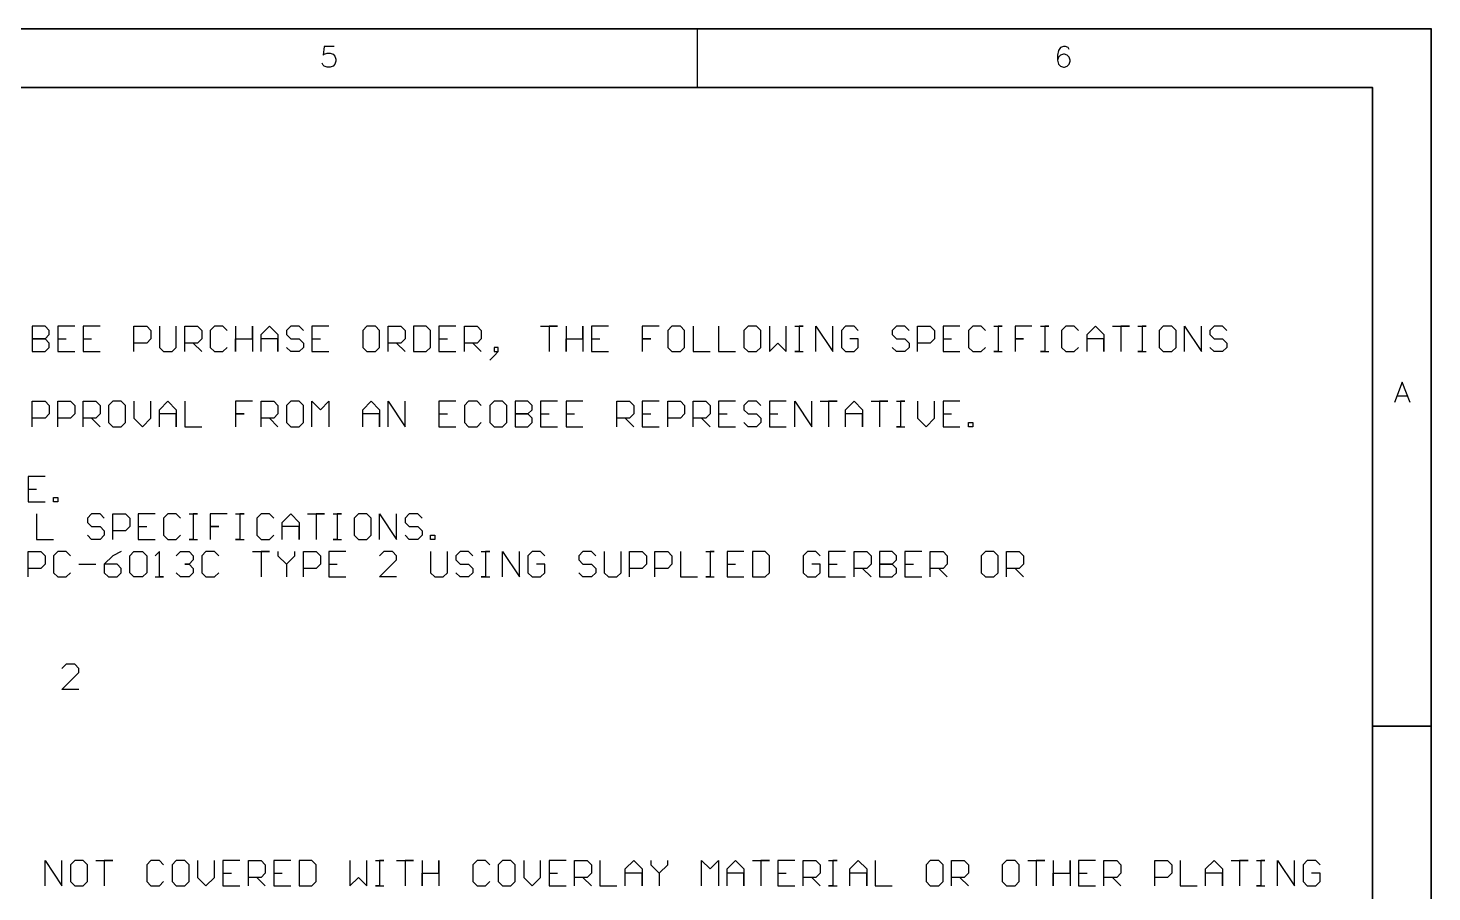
# Model space of a CAD drawing. Header units: millimetres. Extents: x 1.5 to 19.4, y 0 to 11.5.
# Drawn here: x 13.309 to 18.092, y 8.564 to 11.506 of the extents above; entities that cross this region are included whole.
import ezdxf

# ---------------------------------------------------------------- set-up
doc = ezdxf.new("R2010")
doc.units = ezdxf.units.MM
doc.header["$MEASUREMENT"] = 0
doc.layers.add('Mechanical17', color=56, linetype='Continuous')
doc.layers.add('Mechanical18', color=56, linetype='Continuous')

msp = doc.modelspace()

# ---------------------------------------------------------------- linework, layer by layer
at = {"layer": 'Mechanical17'}
for p, q in [((13.3234, 10.4906), (13.3234, 10.404)), ((13.3667, 10.4906), (13.3234, 10.4906)), ((13.3811, 10.4761), (13.3667, 10.4906)), ((13.3811, 10.4617), (13.3811, 10.4761)), ((13.4677, 10.4906), (13.41, 10.4906)), ((13.41, 10.4906), (13.41, 10.404)), ((13.5543, 10.4906), (13.4966, 10.4906)), ((13.4966, 10.4906), (13.4966, 10.404)), ((13.6697, 10.404), (13.6697, 10.4906)), ((13.6697, 10.4906), (13.713, 10.4906)), ((13.713, 10.4906), (13.7275, 10.4761)), ((13.7275, 10.4761), (13.7275, 10.4473)), ((13.7563, 10.4906), (13.7563, 10.4184)), ((13.814, 10.4184), (13.814, 10.4906)), ((13.8429, 10.404), (13.8429, 10.4906)), ((13.8429, 10.4906), (13.8862, 10.4906)), ((13.8862, 10.4906), (13.9006, 10.4761)), ((13.9006, 10.4761), (13.9006, 10.4473)), ((13.9439, 10.4906), (13.9295, 10.4761)), ((13.9295, 10.4761), (13.9295, 10.4184)), ((13.9728, 10.4906), (13.9439, 10.4906)), ((13.9872, 10.4761), (13.9728, 10.4906)), ((14.0161, 10.4906), (14.0161, 10.404)), ((14.0738, 10.4473), (14.0738, 10.4906)), ((14.0738, 10.4906), (14.0738, 10.404)), ((14.1027, 10.4617), (14.1315, 10.4906)), ((14.1315, 10.4906), (14.1604, 10.4617)), ((14.2037, 10.4906), (14.1892, 10.4761)), ((14.1892, 10.4761), (14.1892, 10.4617)), ((14.2325, 10.4906), (14.2037, 10.4906)), ((14.247, 10.4761), (14.2325, 10.4906)), ((14.3336, 10.4906), (14.2758, 10.4906)), ((14.2758, 10.4906), (14.2758, 10.404)), ((14.4634, 10.4906), (14.449, 10.4761)), ((14.449, 10.4761), (14.449, 10.4184)), ((14.4923, 10.4906), (14.4634, 10.4906)), ((14.5067, 10.4761), (14.4923, 10.4906)), ((14.5067, 10.4184), (14.5067, 10.4761)), ((14.5356, 10.404), (14.5356, 10.4906)), ((14.5356, 10.4906), (14.5789, 10.4906)), ((14.5789, 10.4906), (14.5933, 10.4761)), ((14.5933, 10.4761), (14.5933, 10.4473)), ((14.6222, 10.4906), (14.6222, 10.404)), ((14.6655, 10.4906), (14.6222, 10.4906)), ((14.6799, 10.4761), (14.6655, 10.4906)), ((14.6799, 10.4184), (14.6799, 10.4761)), ((14.7665, 10.4906), (14.7088, 10.4906)), ((14.7088, 10.4906), (14.7088, 10.404)), ((14.7953, 10.404), (14.7953, 10.4906)), ((14.7953, 10.4906), (14.8386, 10.4906)), ((14.8386, 10.4906), (14.8531, 10.4761)), ((14.8531, 10.4761), (14.8531, 10.4473)), ((15.0551, 10.4906), (15.1128, 10.4906)), ((15.1128, 10.4906), (15.084, 10.4906)), ((15.084, 10.4906), (15.084, 10.404)), ((15.1417, 10.4906), (15.1417, 10.404)), ((15.1994, 10.4473), (15.1994, 10.4906)), ((15.1994, 10.4906), (15.1994, 10.404)), ((15.286, 10.4906), (15.2283, 10.4906)), ((15.2283, 10.4906), (15.2283, 10.404)), ((15.4592, 10.4906), (15.4015, 10.4906)), ((15.4015, 10.4906), (15.4015, 10.4473)), ((15.5025, 10.4906), (15.488, 10.4761)), ((15.488, 10.4761), (15.488, 10.4184)), ((15.5313, 10.4906), (15.5025, 10.4906)), ((15.5458, 10.4761), (15.5313, 10.4906)), ((15.5458, 10.4184), (15.5458, 10.4761)), ((15.5746, 10.4906), (15.5746, 10.404)), ((15.6612, 10.4906), (15.6612, 10.404)), ((15.7622, 10.4906), (15.7478, 10.4761)), ((15.7478, 10.4761), (15.7478, 10.4184)), ((15.7911, 10.4906), (15.7622, 10.4906)), ((15.8055, 10.4761), (15.7911, 10.4906)), ((15.8055, 10.4184), (15.8055, 10.4761)), ((15.8344, 10.4906), (15.8344, 10.404)), ((15.8921, 10.404), (15.8921, 10.4906)), ((15.921, 10.4906), (15.9498, 10.4906)), ((15.9498, 10.4906), (15.9354, 10.4906)), ((15.9354, 10.4906), (15.9354, 10.404)), ((15.9931, 10.404), (15.9931, 10.4906)), ((15.9931, 10.4906), (16.0508, 10.404)), ((16.0508, 10.404), (16.0508, 10.4906)), ((16.0941, 10.4906), (16.0797, 10.4761)), ((16.0797, 10.4761), (16.0797, 10.4184)), ((16.123, 10.4906), (16.0941, 10.4906)), ((16.1374, 10.4761), (16.123, 10.4906)), ((16.2673, 10.4906), (16.2529, 10.4761)), ((16.2529, 10.4761), (16.2529, 10.4617)), ((16.2962, 10.4906), (16.2673, 10.4906)), ((16.3106, 10.4761), (16.2962, 10.4906)), ((16.3395, 10.404), (16.3395, 10.4906)), ((16.3395, 10.4906), (16.3828, 10.4906)), ((16.3828, 10.4906), (16.3972, 10.4761)), ((16.3972, 10.4761), (16.3972, 10.4473)), ((16.4838, 10.4906), (16.4261, 10.4906)), ((16.4261, 10.4906), (16.4261, 10.404)), ((16.5271, 10.4906), (16.5126, 10.4761)), ((16.5126, 10.4761), (16.5126, 10.4184)), ((16.5559, 10.4906), (16.5271, 10.4906)), ((16.5704, 10.4761), (16.5559, 10.4906)), ((16.5992, 10.4906), (16.6281, 10.4906)), ((16.6281, 10.4906), (16.6137, 10.4906)), ((16.6137, 10.4906), (16.6137, 10.404)), ((16.7291, 10.4906), (16.6714, 10.4906)), ((16.6714, 10.4906), (16.6714, 10.4473)), ((16.758, 10.4906), (16.7868, 10.4906)), ((16.7868, 10.4906), (16.7724, 10.4906)), ((16.7724, 10.4906), (16.7724, 10.404)), ((16.8446, 10.4906), (16.8301, 10.4761)), ((16.8301, 10.4761), (16.8301, 10.4184)), ((16.8734, 10.4906), (16.8446, 10.4906)), ((16.8878, 10.4761), (16.8734, 10.4906)), ((16.9167, 10.4617), (16.9456, 10.4906)), ((16.9456, 10.4906), (16.9744, 10.4617)), ((17.0033, 10.4906), (17.061, 10.4906)), ((17.061, 10.4906), (17.0322, 10.4906)), ((17.0322, 10.4906), (17.0322, 10.404)), ((17.0899, 10.4906), (17.1187, 10.4906)), ((17.1187, 10.4906), (17.1043, 10.4906)), ((17.1043, 10.4906), (17.1043, 10.404)), ((17.1765, 10.4906), (17.162, 10.4761)), ((17.162, 10.4761), (17.162, 10.4184)), ((17.2053, 10.4906), (17.1765, 10.4906)), ((17.2198, 10.4761), (17.2053, 10.4906)), ((17.2198, 10.4184), (17.2198, 10.4761)), ((17.2486, 10.404), (17.2486, 10.4906)), ((17.2486, 10.4906), (17.3063, 10.404)), ((17.3063, 10.404), (17.3063, 10.4906)), ((17.3496, 10.4906), (17.3352, 10.4761)), ((17.3352, 10.4761), (17.3352, 10.4617)), ((17.3785, 10.4906), (17.3496, 10.4906)), ((17.3929, 10.4761), (17.3785, 10.4906)), ((13.3667, 10.4473), (13.3234, 10.4473)), ((13.3234, 10.4473), (13.3667, 10.4473)), ((13.3667, 10.4473), (13.3811, 10.4617)), ((13.3811, 10.4328), (13.3667, 10.4473)), ((13.3811, 10.4184), (13.3811, 10.4328)), ((13.41, 10.4473), (13.4388, 10.4473)), ((13.4966, 10.4473), (13.5254, 10.4473)), ((13.713, 10.4328), (13.6697, 10.4328)), ((13.7275, 10.4473), (13.713, 10.4328)), ((13.8862, 10.4328), (13.8429, 10.4328)), ((13.8718, 10.4328), (13.9006, 10.404)), ((13.9006, 10.4473), (13.8862, 10.4328)), ((14.0161, 10.404), (14.0161, 10.4473)), ((14.0161, 10.4473), (14.0738, 10.4473)), ((14.1027, 10.404), (14.1027, 10.4617)), ((14.1604, 10.4473), (14.1027, 10.4473)), ((14.1604, 10.4617), (14.1604, 10.404)), ((14.1604, 10.404), (14.1604, 10.4473)), ((14.1892, 10.4617), (14.2037, 10.4473)), ((14.2037, 10.4473), (14.2325, 10.4473)), ((14.2325, 10.4473), (14.247, 10.4328)), ((14.247, 10.4328), (14.247, 10.4184)), ((14.2758, 10.4473), (14.3047, 10.4473)), ((14.5789, 10.4328), (14.5356, 10.4328)), ((14.5645, 10.4328), (14.5933, 10.404)), ((14.5933, 10.4473), (14.5789, 10.4328)), ((14.7088, 10.4473), (14.7376, 10.4473)), ((14.8386, 10.4328), (14.7953, 10.4328)), ((14.8242, 10.4328), (14.8531, 10.404)), ((14.8531, 10.4473), (14.8386, 10.4328)), ((15.1417, 10.404), (15.1417, 10.4473)), ((15.1417, 10.4473), (15.1994, 10.4473)), ((15.2283, 10.4473), (15.2571, 10.4473)), ((15.4015, 10.4473), (15.4303, 10.4473)), ((15.4303, 10.4473), (15.4015, 10.4473)), ((15.4015, 10.4473), (15.4015, 10.404)), ((15.8344, 10.404), (15.8632, 10.4328)), ((15.8632, 10.4328), (15.8921, 10.404)), ((16.1374, 10.4473), (16.1086, 10.4473)), ((16.1374, 10.4184), (16.1374, 10.4473)), ((16.2529, 10.4617), (16.2673, 10.4473)), ((16.2673, 10.4473), (16.2962, 10.4473)), ((16.2962, 10.4473), (16.3106, 10.4328)), ((16.3106, 10.4328), (16.3106, 10.4184)), ((16.3828, 10.4328), (16.3395, 10.4328)), ((16.3972, 10.4473), (16.3828, 10.4328)), ((16.4261, 10.4473), (16.4549, 10.4473)), ((16.6714, 10.4473), (16.7002, 10.4473)), ((16.7002, 10.4473), (16.6714, 10.4473)), ((16.6714, 10.4473), (16.6714, 10.404)), ((16.9167, 10.404), (16.9167, 10.4617)), ((16.9744, 10.4473), (16.9167, 10.4473)), ((16.9744, 10.4617), (16.9744, 10.404)), ((16.9744, 10.404), (16.9744, 10.4473)), ((17.3352, 10.4617), (17.3496, 10.4473)), ((17.3496, 10.4473), (17.3785, 10.4473)), ((17.3785, 10.4473), (17.3929, 10.4328)), ((17.3929, 10.4328), (17.3929, 10.4184)), ((13.3234, 10.404), (13.3667, 10.404)), ((13.3667, 10.404), (13.3811, 10.4184)), ((13.41, 10.404), (13.4677, 10.404)), ((13.4966, 10.404), (13.5543, 10.404)), ((13.7563, 10.4184), (13.7707, 10.404)), ((13.7707, 10.404), (13.7996, 10.404)), ((13.7996, 10.404), (13.814, 10.4184)), ((13.9295, 10.4184), (13.9439, 10.404)), ((13.9439, 10.404), (13.9728, 10.404)), ((13.9728, 10.404), (13.9872, 10.4184)), ((14.2037, 10.404), (14.1892, 10.4184)), ((14.2325, 10.404), (14.2037, 10.404)), ((14.247, 10.4184), (14.2325, 10.404)), ((14.2758, 10.404), (14.3336, 10.404)), ((14.449, 10.4184), (14.4634, 10.404)), ((14.4634, 10.404), (14.4923, 10.404)), ((14.4923, 10.404), (14.5067, 10.4184)), ((14.6222, 10.404), (14.6655, 10.404)), ((14.6655, 10.404), (14.6799, 10.4184)), ((14.7088, 10.404), (14.7665, 10.404)), ((14.8964, 10.3896), (14.8819, 10.3751)), ((14.9108, 10.4184), (14.8964, 10.4184)), ((14.8964, 10.4184), (14.8964, 10.404)), ((14.8964, 10.3896), (14.9108, 10.404)), ((14.8964, 10.404), (14.9108, 10.404)), ((14.9108, 10.404), (14.8964, 10.3896)), ((14.9108, 10.404), (14.9108, 10.4184)), ((15.2283, 10.404), (15.286, 10.404)), ((15.488, 10.4184), (15.5025, 10.404)), ((15.5025, 10.404), (15.5313, 10.404)), ((15.5313, 10.404), (15.5458, 10.4184)), ((15.5746, 10.404), (15.6323, 10.404)), ((15.6612, 10.404), (15.7189, 10.404)), ((15.7478, 10.4184), (15.7622, 10.404)), ((15.7622, 10.404), (15.7911, 10.404)), ((15.7911, 10.404), (15.8055, 10.4184)), ((15.9354, 10.404), (15.921, 10.404)), ((15.921, 10.404), (15.9498, 10.404)), ((16.0797, 10.4184), (16.0941, 10.404)), ((16.0941, 10.404), (16.123, 10.404)), ((16.123, 10.404), (16.1374, 10.4184)), ((16.2673, 10.404), (16.2529, 10.4184)), ((16.2962, 10.404), (16.2673, 10.404)), ((16.3106, 10.4184), (16.2962, 10.404)), ((16.4261, 10.404), (16.4838, 10.404)), ((16.5126, 10.4184), (16.5271, 10.404)), ((16.5271, 10.404), (16.5559, 10.404)), ((16.5559, 10.404), (16.5704, 10.4184)), ((16.6137, 10.404), (16.5992, 10.404)), ((16.5992, 10.404), (16.6281, 10.404)), ((16.7724, 10.404), (16.758, 10.404)), ((16.758, 10.404), (16.7868, 10.404)), ((16.8301, 10.4184), (16.8446, 10.404)), ((16.8446, 10.404), (16.8734, 10.404)), ((16.8734, 10.404), (16.8878, 10.4184)), ((17.1043, 10.404), (17.0899, 10.404)), ((17.0899, 10.404), (17.1187, 10.404)), ((17.162, 10.4184), (17.1765, 10.404)), ((17.1765, 10.404), (17.2053, 10.404)), ((17.2053, 10.404), (17.2198, 10.4184)), ((17.3496, 10.404), (17.3352, 10.4184)), ((17.3785, 10.404), (17.3496, 10.404)), ((17.3929, 10.4184), (17.3785, 10.404)), ((13.3234, 10.1482), (13.3234, 10.2348)), ((13.3234, 10.2348), (13.3667, 10.2348)), ((13.3667, 10.2348), (13.3811, 10.2203)), ((13.3811, 10.1915), (13.3667, 10.177)), ((13.3811, 10.2203), (13.3811, 10.1915)), ((13.41, 10.1482), (13.41, 10.2348)), ((13.41, 10.2348), (13.4533, 10.2348)), ((13.4533, 10.2348), (13.4677, 10.2203)), ((13.4677, 10.1915), (13.4533, 10.177)), ((13.4677, 10.2203), (13.4677, 10.1915)), ((13.4966, 10.1482), (13.4966, 10.2348)), ((13.4966, 10.2348), (13.5398, 10.2348)), ((13.5398, 10.2348), (13.5543, 10.2203)), ((13.5543, 10.1915), (13.5398, 10.177)), ((13.5543, 10.2203), (13.5543, 10.1915)), ((13.5976, 10.2348), (13.5831, 10.2203)), ((13.5831, 10.2203), (13.5831, 10.1626)), ((13.6264, 10.2348), (13.5976, 10.2348)), ((13.6409, 10.2203), (13.6264, 10.2348)), ((13.6409, 10.1626), (13.6409, 10.2203)), ((13.6697, 10.2348), (13.6697, 10.177)), ((13.7275, 10.177), (13.7275, 10.2348)), ((13.7563, 10.2059), (13.7852, 10.2348)), ((13.7563, 10.1482), (13.7563, 10.2059)), ((13.814, 10.1915), (13.7563, 10.1915)), ((13.7852, 10.2348), (13.814, 10.2059)), ((13.814, 10.2059), (13.814, 10.1482)), ((13.814, 10.1482), (13.814, 10.1915)), ((13.8429, 10.2348), (13.8429, 10.1482)), ((14.0738, 10.2348), (14.0161, 10.2348)), ((14.0161, 10.2348), (14.0161, 10.1915)), ((14.0161, 10.1915), (14.0449, 10.1915)), ((14.0449, 10.1915), (14.0161, 10.1915)), ((14.0161, 10.1915), (14.0161, 10.1482)), ((14.1027, 10.1482), (14.1027, 10.2348)), ((14.1027, 10.2348), (14.146, 10.2348)), ((14.146, 10.2348), (14.1604, 10.2203)), ((14.1604, 10.1915), (14.146, 10.177)), ((14.1604, 10.2203), (14.1604, 10.1915)), ((14.2037, 10.2348), (14.1892, 10.2203)), ((14.1892, 10.2203), (14.1892, 10.1626)), ((14.2325, 10.2348), (14.2037, 10.2348)), ((14.247, 10.2203), (14.2325, 10.2348)), ((14.247, 10.1626), (14.247, 10.2203)), ((14.2758, 10.1482), (14.2758, 10.2348)), ((14.2758, 10.2348), (14.3047, 10.2059)), ((14.3047, 10.2059), (14.3336, 10.2348)), ((14.3336, 10.2348), (14.3336, 10.1482)), ((14.449, 10.2059), (14.4779, 10.2348)), ((14.449, 10.1482), (14.449, 10.2059)), ((14.5067, 10.1915), (14.449, 10.1915)), ((14.4779, 10.2348), (14.5067, 10.2059)), ((14.5067, 10.2059), (14.5067, 10.1482)), ((14.5067, 10.1482), (14.5067, 10.1915)), ((14.5356, 10.1482), (14.5356, 10.2348)), ((14.5356, 10.2348), (14.5933, 10.1482)), ((14.5933, 10.1482), (14.5933, 10.2348)), ((14.7665, 10.2348), (14.7088, 10.2348)), ((14.7088, 10.2348), (14.7088, 10.1482)), ((14.7088, 10.1915), (14.7376, 10.1915)), ((14.8098, 10.2348), (14.7953, 10.2203)), ((14.7953, 10.2203), (14.7953, 10.1626)), ((14.8386, 10.2348), (14.8098, 10.2348)), ((14.8531, 10.2203), (14.8386, 10.2348)), ((14.8964, 10.2348), (14.8819, 10.2203)), ((14.8819, 10.2203), (14.8819, 10.1626)), ((14.9252, 10.2348), (14.8964, 10.2348)), ((14.9397, 10.2203), (14.9252, 10.2348)), ((14.9397, 10.1626), (14.9397, 10.2203)), ((14.9685, 10.2348), (14.9685, 10.1482)), ((15.0118, 10.2348), (14.9685, 10.2348)), ((15.0118, 10.1915), (14.9685, 10.1915)), ((14.9685, 10.1915), (15.0118, 10.1915)), ((15.0262, 10.2203), (15.0118, 10.2348)), ((15.0118, 10.1915), (15.0262, 10.2059)), ((15.0262, 10.177), (15.0118, 10.1915)), ((15.0262, 10.2059), (15.0262, 10.2203)), ((15.1128, 10.2348), (15.0551, 10.2348)), ((15.0551, 10.2348), (15.0551, 10.1482)), ((15.0551, 10.1915), (15.084, 10.1915)), ((15.1994, 10.2348), (15.1417, 10.2348)), ((15.1417, 10.2348), (15.1417, 10.1482)), ((15.1417, 10.1915), (15.1706, 10.1915)), ((15.3149, 10.1482), (15.3149, 10.2348)), ((15.3149, 10.2348), (15.3582, 10.2348)), ((15.3582, 10.2348), (15.3726, 10.2203)), ((15.3726, 10.1915), (15.3582, 10.177)), ((15.3726, 10.2203), (15.3726, 10.1915)), ((15.4592, 10.2348), (15.4015, 10.2348)), ((15.4015, 10.2348), (15.4015, 10.1482)), ((15.4015, 10.1915), (15.4303, 10.1915)), ((15.488, 10.1482), (15.488, 10.2348)), ((15.488, 10.2348), (15.5313, 10.2348)), ((15.5313, 10.2348), (15.5458, 10.2203)), ((15.5458, 10.1915), (15.5313, 10.177)), ((15.5458, 10.2203), (15.5458, 10.1915)), ((15.5746, 10.1482), (15.5746, 10.2348)), ((15.5746, 10.2348), (15.6179, 10.2348)), ((15.6179, 10.2348), (15.6323, 10.2203)), ((15.6323, 10.1915), (15.6179, 10.177)), ((15.6323, 10.2203), (15.6323, 10.1915)), ((15.7189, 10.2348), (15.6612, 10.2348)), ((15.6612, 10.2348), (15.6612, 10.1482)), ((15.6612, 10.1915), (15.6901, 10.1915)), ((15.7622, 10.2348), (15.7478, 10.2203)), ((15.7478, 10.2203), (15.7478, 10.2059)), ((15.7478, 10.2059), (15.7622, 10.1915)), ((15.7911, 10.2348), (15.7622, 10.2348)), ((15.7622, 10.1915), (15.7911, 10.1915)), ((15.8055, 10.2203), (15.7911, 10.2348)), ((15.7911, 10.1915), (15.8055, 10.177)), ((15.8921, 10.2348), (15.8344, 10.2348)), ((15.8344, 10.2348), (15.8344, 10.1482)), ((15.8344, 10.1915), (15.8632, 10.1915)), ((15.921, 10.1482), (15.921, 10.2348)), ((15.921, 10.2348), (15.9787, 10.1482)), ((15.9787, 10.1482), (15.9787, 10.2348)), ((16.0076, 10.2348), (16.0653, 10.2348)), ((16.0653, 10.2348), (16.0364, 10.2348)), ((16.0364, 10.2348), (16.0364, 10.1482)), ((16.0941, 10.2059), (16.123, 10.2348)), ((16.0941, 10.1482), (16.0941, 10.2059)), ((16.1519, 10.1915), (16.0941, 10.1915)), ((16.123, 10.2348), (16.1519, 10.2059)), ((16.1519, 10.2059), (16.1519, 10.1482)), ((16.1519, 10.1482), (16.1519, 10.1915)), ((16.1807, 10.2348), (16.2385, 10.2348)), ((16.2385, 10.2348), (16.2096, 10.2348)), ((16.2096, 10.2348), (16.2096, 10.1482)), ((16.2673, 10.2348), (16.2962, 10.2348)), ((16.2962, 10.2348), (16.2817, 10.2348)), ((16.2817, 10.2348), (16.2817, 10.1482)), ((16.3395, 10.2348), (16.3395, 10.177)), ((16.3972, 10.177), (16.3972, 10.2348)), ((16.4838, 10.2348), (16.4261, 10.2348)), ((16.4261, 10.2348), (16.4261, 10.1482)), ((16.4261, 10.1915), (16.4549, 10.1915)), ((13.3667, 10.177), (13.3234, 10.177)), ((13.4533, 10.177), (13.41, 10.177)), ((13.5398, 10.177), (13.4966, 10.177)), ((13.5254, 10.177), (13.5543, 10.1482)), ((13.5831, 10.1626), (13.5976, 10.1482)), ((13.5976, 10.1482), (13.6264, 10.1482)), ((13.6264, 10.1482), (13.6409, 10.1626)), ((13.6697, 10.177), (13.6986, 10.1482)), ((13.6986, 10.1482), (13.7275, 10.177)), ((13.8429, 10.1482), (13.9006, 10.1482)), ((14.146, 10.177), (14.1027, 10.177)), ((14.1315, 10.177), (14.1604, 10.1482)), ((14.1892, 10.1626), (14.2037, 10.1482)), ((14.2037, 10.1482), (14.2325, 10.1482)), ((14.2325, 10.1482), (14.247, 10.1626)), ((14.7088, 10.1482), (14.7665, 10.1482)), ((14.7953, 10.1626), (14.8098, 10.1482)), ((14.8098, 10.1482), (14.8386, 10.1482)), ((14.8386, 10.1482), (14.8531, 10.1626)), ((14.8819, 10.1626), (14.8964, 10.1482)), ((14.8964, 10.1482), (14.9252, 10.1482)), ((14.9252, 10.1482), (14.9397, 10.1626)), ((14.9685, 10.1482), (15.0118, 10.1482)), ((15.0118, 10.1482), (15.0262, 10.1626)), ((15.0262, 10.1626), (15.0262, 10.177)), ((15.0551, 10.1482), (15.1128, 10.1482)), ((15.1417, 10.1482), (15.1994, 10.1482)), ((15.3582, 10.177), (15.3149, 10.177)), ((15.3437, 10.177), (15.3726, 10.1482)), ((15.4015, 10.1482), (15.4592, 10.1482)), ((15.5313, 10.177), (15.488, 10.177)), ((15.6179, 10.177), (15.5746, 10.177)), ((15.6035, 10.177), (15.6323, 10.1482)), ((15.6612, 10.1482), (15.7189, 10.1482)), ((15.7622, 10.1482), (15.7478, 10.1626)), ((15.7911, 10.1482), (15.7622, 10.1482)), ((15.8055, 10.1626), (15.7911, 10.1482)), ((15.8055, 10.177), (15.8055, 10.1626)), ((15.8344, 10.1482), (15.8921, 10.1482)), ((16.2817, 10.1482), (16.2673, 10.1482)), ((16.2673, 10.1482), (16.2962, 10.1482)), ((16.3395, 10.177), (16.3683, 10.1482)), ((16.3683, 10.1482), (16.3972, 10.177)), ((16.4261, 10.1482), (16.4838, 10.1482)), ((16.5126, 10.1482), (16.5126, 10.1626)), ((16.5126, 10.1626), (16.5271, 10.1626)), ((16.5271, 10.1482), (16.5126, 10.1482)), ((16.5271, 10.1626), (16.5271, 10.1482)), ((13.3667, 9.979), (13.309, 9.979)), ((13.309, 9.979), (13.309, 9.8924)), ((13.309, 9.9357), (13.3378, 9.9357)), ((13.3955, 9.8924), (13.3955, 9.9068)), ((13.3955, 9.9068), (13.41, 9.9068)), ((13.41, 9.9068), (13.41, 9.8924)), ((13.309, 9.8924), (13.3667, 9.8924)), ((13.41, 9.8924), (13.3955, 9.8924)), ((13.3378, 9.8511), (13.3378, 9.7645)), ((13.5254, 9.8511), (13.511, 9.8366)), ((13.511, 9.8366), (13.511, 9.8222)), ((13.511, 9.8222), (13.5254, 9.8078)), ((13.5543, 9.8511), (13.5254, 9.8511)), ((13.5254, 9.8078), (13.5543, 9.8078)), ((13.5687, 9.8366), (13.5543, 9.8511)), ((13.5543, 9.8078), (13.5687, 9.7933)), ((13.5976, 9.7645), (13.5976, 9.8511)), ((13.5976, 9.8511), (13.6409, 9.8511)), ((13.6409, 9.8511), (13.6553, 9.8366)), ((13.6553, 9.8078), (13.6409, 9.7933)), ((13.6553, 9.8366), (13.6553, 9.8078)), ((13.7419, 9.8511), (13.6842, 9.8511)), ((13.6842, 9.8511), (13.6842, 9.7645)), ((13.6842, 9.8078), (13.713, 9.8078)), ((13.7852, 9.8511), (13.7707, 9.8366)), ((13.7707, 9.8366), (13.7707, 9.7789)), ((13.814, 9.8511), (13.7852, 9.8511)), ((13.8285, 9.8366), (13.814, 9.8511)), ((13.8573, 9.8511), (13.8862, 9.8511)), ((13.8862, 9.8511), (13.8718, 9.8511)), ((13.8718, 9.8511), (13.8718, 9.7645)), ((13.9872, 9.8511), (13.9295, 9.8511)), ((13.9295, 9.8511), (13.9295, 9.8078)), ((13.9295, 9.8078), (13.9583, 9.8078)), ((13.9583, 9.8078), (13.9295, 9.8078)), ((13.9295, 9.8078), (13.9295, 9.7645)), ((14.0161, 9.8511), (14.0449, 9.8511)), ((14.0449, 9.8511), (14.0305, 9.8511)), ((14.0305, 9.8511), (14.0305, 9.7645)), ((14.1027, 9.8511), (14.0882, 9.8366)), ((14.0882, 9.8366), (14.0882, 9.7789)), ((14.1315, 9.8511), (14.1027, 9.8511)), ((14.146, 9.8366), (14.1315, 9.8511)), ((14.1748, 9.8222), (14.2037, 9.8511)), ((14.1748, 9.7645), (14.1748, 9.8222)), ((14.2325, 9.8078), (14.1748, 9.8078)), ((14.2037, 9.8511), (14.2325, 9.8222)), ((14.2325, 9.8222), (14.2325, 9.7645)), ((14.2325, 9.7645), (14.2325, 9.8078)), ((14.2614, 9.8511), (14.3191, 9.8511)), ((14.3191, 9.8511), (14.2903, 9.8511)), ((14.2903, 9.8511), (14.2903, 9.7645)), ((14.348, 9.8511), (14.3768, 9.8511)), ((14.3768, 9.8511), (14.3624, 9.8511)), ((14.3624, 9.8511), (14.3624, 9.7645)), ((14.4346, 9.8511), (14.4201, 9.8366)), ((14.4201, 9.8366), (14.4201, 9.7789)), ((14.4634, 9.8511), (14.4346, 9.8511)), ((14.4779, 9.8366), (14.4634, 9.8511)), ((14.4779, 9.7789), (14.4779, 9.8366)), ((14.5067, 9.7645), (14.5067, 9.8511)), ((14.5067, 9.8511), (14.5645, 9.7645)), ((14.5645, 9.7645), (14.5645, 9.8511)), ((14.6077, 9.8511), (14.5933, 9.8366)), ((14.5933, 9.8366), (14.5933, 9.8222)), ((14.5933, 9.8222), (14.6077, 9.8078)), ((14.6366, 9.8511), (14.6077, 9.8511)), ((14.6077, 9.8078), (14.6366, 9.8078)), ((14.651, 9.8366), (14.6366, 9.8511)), ((14.6366, 9.8078), (14.651, 9.7933)), ((13.3378, 9.7645), (13.3955, 9.7645)), ((13.5254, 9.7645), (13.511, 9.7789)), ((13.5543, 9.7645), (13.5254, 9.7645)), ((13.5687, 9.7789), (13.5543, 9.7645)), ((13.5687, 9.7933), (13.5687, 9.7789)), ((13.6409, 9.7933), (13.5976, 9.7933)), ((13.6842, 9.7645), (13.7419, 9.7645)), ((13.7707, 9.7789), (13.7852, 9.7645)), ((13.7852, 9.7645), (13.814, 9.7645)), ((13.814, 9.7645), (13.8285, 9.7789)), ((13.8718, 9.7645), (13.8573, 9.7645)), ((13.8573, 9.7645), (13.8862, 9.7645)), ((14.0305, 9.7645), (14.0161, 9.7645)), ((14.0161, 9.7645), (14.0449, 9.7645)), ((14.0882, 9.7789), (14.1027, 9.7645)), ((14.1027, 9.7645), (14.1315, 9.7645)), ((14.1315, 9.7645), (14.146, 9.7789)), ((14.3624, 9.7645), (14.348, 9.7645)), ((14.348, 9.7645), (14.3768, 9.7645)), ((14.4201, 9.7789), (14.4346, 9.7645)), ((14.4346, 9.7645), (14.4634, 9.7645)), ((14.4634, 9.7645), (14.4779, 9.7789)), ((14.6077, 9.7645), (14.5933, 9.7789)), ((14.6366, 9.7645), (14.6077, 9.7645)), ((14.651, 9.7789), (14.6366, 9.7645)), ((14.651, 9.7933), (14.651, 9.7789)), ((14.6799, 9.7645), (14.6799, 9.7789)), ((14.6799, 9.7789), (14.6943, 9.7789)), ((14.6943, 9.7645), (14.6799, 9.7645)), ((14.6943, 9.7789), (14.6943, 9.7645)), ((13.309, 9.6366), (13.309, 9.7232)), ((13.309, 9.7232), (13.3522, 9.7232)), ((13.3522, 9.7232), (13.3667, 9.7087)), ((13.41, 9.7232), (13.3955, 9.7087)), ((13.4388, 9.7232), (13.41, 9.7232)), ((13.4533, 9.7087), (13.4388, 9.7232)), ((13.6264, 9.7232), (13.5976, 9.7087)), ((13.6553, 9.7087), (13.6697, 9.7232)), ((13.6697, 9.7232), (13.6986, 9.7232)), ((13.6986, 9.7232), (13.713, 9.7087)), ((13.7563, 9.7232), (13.7419, 9.7087)), ((13.7563, 9.6366), (13.7563, 9.7232)), ((13.814, 9.7087), (13.8285, 9.7232)), ((13.8285, 9.7232), (13.8573, 9.7232)), ((13.8573, 9.7232), (13.8718, 9.7087)), ((13.9151, 9.7232), (13.9006, 9.7087)), ((13.9439, 9.7232), (13.9151, 9.7232)), ((13.9583, 9.7087), (13.9439, 9.7232)), ((14.0738, 9.7232), (14.1315, 9.7232)), ((14.1315, 9.7232), (14.1027, 9.7232)), ((14.1027, 9.7232), (14.1027, 9.6366)), ((14.1604, 9.7232), (14.1604, 9.7087)), ((14.2181, 9.7087), (14.2181, 9.7232)), ((14.247, 9.6366), (14.247, 9.7232)), ((14.247, 9.7232), (14.2903, 9.7232)), ((14.2903, 9.7232), (14.3047, 9.7087)), ((14.3913, 9.7232), (14.3336, 9.7232)), ((14.3336, 9.7232), (14.3336, 9.6366)), ((14.5212, 9.7232), (14.5067, 9.7087)), ((14.55, 9.7232), (14.5212, 9.7232)), ((14.5645, 9.7087), (14.55, 9.7232)), ((14.6799, 9.7232), (14.6799, 9.651)), ((14.7376, 9.651), (14.7376, 9.7232)), ((14.7809, 9.7232), (14.7665, 9.7087)), ((14.8098, 9.7232), (14.7809, 9.7232)), ((14.8242, 9.7087), (14.8098, 9.7232)), ((14.8531, 9.7232), (14.8819, 9.7232)), ((14.8819, 9.7232), (14.8675, 9.7232)), ((14.8675, 9.7232), (14.8675, 9.6366)), ((14.9252, 9.6366), (14.9252, 9.7232)), ((14.9252, 9.7232), (14.983, 9.6366)), ((14.983, 9.6366), (14.983, 9.7232)), ((15.0262, 9.7232), (15.0118, 9.7087)), ((15.0551, 9.7232), (15.0262, 9.7232)), ((15.0695, 9.7087), (15.0551, 9.7232)), ((15.1994, 9.7232), (15.185, 9.7087)), ((15.2283, 9.7232), (15.1994, 9.7232)), ((15.2427, 9.7087), (15.2283, 9.7232)), ((15.2716, 9.7232), (15.2716, 9.651)), ((15.3293, 9.651), (15.3293, 9.7232)), ((15.3582, 9.6366), (15.3582, 9.7232)), ((15.3582, 9.7232), (15.4015, 9.7232)), ((15.4015, 9.7232), (15.4159, 9.7087)), ((15.4447, 9.6366), (15.4447, 9.7232)), ((15.4447, 9.7232), (15.488, 9.7232)), ((15.488, 9.7232), (15.5025, 9.7087)), ((15.5313, 9.7232), (15.5313, 9.6366)), ((15.6179, 9.7232), (15.6468, 9.7232)), ((15.6468, 9.7232), (15.6323, 9.7232)), ((15.6323, 9.7232), (15.6323, 9.6366)), ((15.7478, 9.7232), (15.6901, 9.7232)), ((15.6901, 9.7232), (15.6901, 9.6366)), ((15.7767, 9.7232), (15.7767, 9.6366)), ((15.82, 9.7232), (15.7767, 9.7232)), ((15.8344, 9.7087), (15.82, 9.7232)), ((15.9643, 9.7232), (15.9498, 9.7087)), ((15.9931, 9.7232), (15.9643, 9.7232)), ((16.0076, 9.7087), (15.9931, 9.7232)), ((16.0941, 9.7232), (16.0364, 9.7232)), ((16.0364, 9.7232), (16.0364, 9.6366)), ((16.123, 9.6366), (16.123, 9.7232)), ((16.123, 9.7232), (16.1663, 9.7232)), ((16.1663, 9.7232), (16.1807, 9.7087)), ((16.2096, 9.7232), (16.2096, 9.6366)), ((16.2529, 9.7232), (16.2096, 9.7232)), ((16.2673, 9.7087), (16.2529, 9.7232)), ((16.3539, 9.7232), (16.2962, 9.7232)), ((16.2962, 9.7232), (16.2962, 9.6366)), ((16.3828, 9.6366), (16.3828, 9.7232)), ((16.3828, 9.7232), (16.4261, 9.7232)), ((16.4261, 9.7232), (16.4405, 9.7087)), ((16.5704, 9.7232), (16.5559, 9.7087)), ((16.5992, 9.7232), (16.5704, 9.7232)), ((16.6137, 9.7087), (16.5992, 9.7232)), ((16.6425, 9.6366), (16.6425, 9.7232)), ((16.6425, 9.7232), (16.6858, 9.7232)), ((16.6858, 9.7232), (16.7002, 9.7087)), ((13.3522, 9.6654), (13.309, 9.6654)), ((13.3667, 9.6799), (13.3522, 9.6654)), ((13.3667, 9.7087), (13.3667, 9.6799)), ((13.3955, 9.7087), (13.3955, 9.651)), ((13.4821, 9.6799), (13.5398, 9.6799)), ((13.5976, 9.7087), (13.5687, 9.6799)), ((13.5687, 9.6799), (13.5687, 9.651)), ((13.612, 9.6799), (13.5687, 9.6799)), ((13.6264, 9.6654), (13.612, 9.6799)), ((13.6264, 9.651), (13.6264, 9.6654)), ((13.6553, 9.651), (13.6553, 9.7087)), ((13.713, 9.7087), (13.713, 9.651)), ((13.8573, 9.6799), (13.8429, 9.6799)), ((13.8429, 9.6799), (13.8573, 9.6799)), ((13.8718, 9.6943), (13.8573, 9.6799)), ((13.8573, 9.6799), (13.8718, 9.6654)), ((13.8718, 9.7087), (13.8718, 9.6943)), ((13.8718, 9.6654), (13.8718, 9.651)), ((13.9006, 9.7087), (13.9006, 9.651)), ((14.1604, 9.7087), (14.1892, 9.6799)), ((14.1892, 9.6799), (14.2181, 9.7087)), ((14.1892, 9.6799), (14.1892, 9.6366)), ((14.2903, 9.6654), (14.247, 9.6654)), ((14.3047, 9.6799), (14.2903, 9.6654)), ((14.3047, 9.7087), (14.3047, 9.6799)), ((14.3336, 9.6799), (14.3624, 9.6799)), ((14.5067, 9.6366), (14.5645, 9.6943)), ((14.5645, 9.6943), (14.5645, 9.7087)), ((14.7665, 9.7087), (14.7665, 9.6943)), ((14.7665, 9.6943), (14.7809, 9.6799)), ((14.7809, 9.6799), (14.8098, 9.6799)), ((14.8098, 9.6799), (14.8242, 9.6654)), ((14.8242, 9.6654), (14.8242, 9.651)), ((15.0118, 9.7087), (15.0118, 9.651)), ((15.0695, 9.6799), (15.0407, 9.6799)), ((15.0695, 9.651), (15.0695, 9.6799)), ((15.185, 9.7087), (15.185, 9.6943)), ((15.185, 9.6943), (15.1994, 9.6799)), ((15.1994, 9.6799), (15.2283, 9.6799)), ((15.2283, 9.6799), (15.2427, 9.6654)), ((15.2427, 9.6654), (15.2427, 9.651)), ((15.4015, 9.6654), (15.3582, 9.6654)), ((15.4159, 9.6799), (15.4015, 9.6654)), ((15.4159, 9.7087), (15.4159, 9.6799)), ((15.488, 9.6654), (15.4447, 9.6654)), ((15.5025, 9.6799), (15.488, 9.6654)), ((15.5025, 9.7087), (15.5025, 9.6799)), ((15.6901, 9.6799), (15.7189, 9.6799)), ((15.8344, 9.651), (15.8344, 9.7087)), ((15.9498, 9.7087), (15.9498, 9.651)), ((16.0076, 9.6799), (15.9787, 9.6799)), ((16.0076, 9.651), (16.0076, 9.6799)), ((16.0364, 9.6799), (16.0653, 9.6799)), ((16.1663, 9.6654), (16.123, 9.6654)), ((16.1519, 9.6654), (16.1807, 9.6366)), ((16.1807, 9.6799), (16.1663, 9.6654)), ((16.1807, 9.7087), (16.1807, 9.6799)), ((16.2529, 9.6799), (16.2096, 9.6799)), ((16.2096, 9.6799), (16.2529, 9.6799)), ((16.2529, 9.6799), (16.2673, 9.6943)), ((16.2673, 9.6654), (16.2529, 9.6799)), ((16.2673, 9.6943), (16.2673, 9.7087)), ((16.2673, 9.651), (16.2673, 9.6654)), ((16.2962, 9.6799), (16.325, 9.6799)), ((16.4261, 9.6654), (16.3828, 9.6654)), ((16.4116, 9.6654), (16.4405, 9.6366)), ((16.4405, 9.6799), (16.4261, 9.6654)), ((16.4405, 9.7087), (16.4405, 9.6799)), ((16.5559, 9.7087), (16.5559, 9.651)), ((16.6137, 9.651), (16.6137, 9.7087)), ((16.6858, 9.6654), (16.6425, 9.6654)), ((16.6714, 9.6654), (16.7002, 9.6366)), ((16.7002, 9.6799), (16.6858, 9.6654)), ((16.7002, 9.7087), (16.7002, 9.6799)), ((13.3955, 9.651), (13.41, 9.6366)), ((13.41, 9.6366), (13.4388, 9.6366)), ((13.4388, 9.6366), (13.4533, 9.651)), ((13.5687, 9.651), (13.5831, 9.6366)), ((13.5831, 9.6366), (13.612, 9.6366)), ((13.612, 9.6366), (13.6264, 9.651)), ((13.6697, 9.6366), (13.6553, 9.651)), ((13.6986, 9.6366), (13.6697, 9.6366)), ((13.713, 9.651), (13.6986, 9.6366)), ((13.7419, 9.6366), (13.7707, 9.6366)), ((13.7707, 9.6366), (13.7563, 9.6366)), ((13.8285, 9.6366), (13.814, 9.651)), ((13.8573, 9.6366), (13.8285, 9.6366)), ((13.8718, 9.651), (13.8573, 9.6366)), ((13.9006, 9.651), (13.9151, 9.6366)), ((13.9151, 9.6366), (13.9439, 9.6366)), ((13.9439, 9.6366), (13.9583, 9.651)), ((14.3336, 9.6366), (14.3913, 9.6366)), ((14.5645, 9.6366), (14.5067, 9.6366)), ((14.6799, 9.651), (14.6943, 9.6366)), ((14.6943, 9.6366), (14.7232, 9.6366)), ((14.7232, 9.6366), (14.7376, 9.651)), ((14.7809, 9.6366), (14.7665, 9.651)), ((14.8098, 9.6366), (14.7809, 9.6366)), ((14.8242, 9.651), (14.8098, 9.6366)), ((14.8675, 9.6366), (14.8531, 9.6366)), ((14.8531, 9.6366), (14.8819, 9.6366)), ((15.0118, 9.651), (15.0262, 9.6366)), ((15.0262, 9.6366), (15.0551, 9.6366)), ((15.0551, 9.6366), (15.0695, 9.651)), ((15.1994, 9.6366), (15.185, 9.651)), ((15.2283, 9.6366), (15.1994, 9.6366)), ((15.2427, 9.651), (15.2283, 9.6366)), ((15.2716, 9.651), (15.286, 9.6366)), ((15.286, 9.6366), (15.3149, 9.6366)), ((15.3149, 9.6366), (15.3293, 9.651)), ((15.5313, 9.6366), (15.5891, 9.6366)), ((15.6323, 9.6366), (15.6179, 9.6366)), ((15.6179, 9.6366), (15.6468, 9.6366)), ((15.6901, 9.6366), (15.7478, 9.6366)), ((15.7767, 9.6366), (15.82, 9.6366)), ((15.82, 9.6366), (15.8344, 9.651)), ((15.9498, 9.651), (15.9643, 9.6366)), ((15.9643, 9.6366), (15.9931, 9.6366)), ((15.9931, 9.6366), (16.0076, 9.651)), ((16.0364, 9.6366), (16.0941, 9.6366)), ((16.2096, 9.6366), (16.2529, 9.6366)), ((16.2529, 9.6366), (16.2673, 9.651)), ((16.2962, 9.6366), (16.3539, 9.6366)), ((16.5559, 9.651), (16.5704, 9.6366)), ((16.5704, 9.6366), (16.5992, 9.6366)), ((16.5992, 9.6366), (16.6137, 9.651)), ((13.4388, 9.3394), (13.4244, 9.325)), ((13.4677, 9.3394), (13.4388, 9.3394)), ((13.4821, 9.325), (13.4677, 9.3394)), ((13.4244, 9.2529), (13.4821, 9.3106)), ((13.4821, 9.3106), (13.4821, 9.325)), ((13.4821, 9.2529), (13.4244, 9.2529)), ((13.3667, 8.5845), (13.3667, 8.6711)), ((13.3667, 8.6711), (13.4244, 8.5845)), ((13.4244, 8.5845), (13.4244, 8.6711)), ((13.4677, 8.6711), (13.4533, 8.6566)), ((13.4966, 8.6711), (13.4677, 8.6711)), ((13.511, 8.6566), (13.4966, 8.6711)), ((13.5398, 8.6711), (13.5976, 8.6711)), ((13.5976, 8.6711), (13.5687, 8.6711)), ((13.5687, 8.6711), (13.5687, 8.5845)), ((13.7275, 8.6711), (13.713, 8.6566)), ((13.7563, 8.6711), (13.7275, 8.6711)), ((13.7707, 8.6566), (13.7563, 8.6711)), ((13.814, 8.6711), (13.7996, 8.6566)), ((13.8429, 8.6711), (13.814, 8.6711)), ((13.8573, 8.6566), (13.8429, 8.6711)), ((13.8862, 8.6711), (13.8862, 8.6133)), ((13.9439, 8.6133), (13.9439, 8.6711)), ((14.0305, 8.6711), (13.9728, 8.6711)), ((13.9728, 8.6711), (13.9728, 8.5845)), ((14.0594, 8.5845), (14.0594, 8.6711)), ((14.0594, 8.6711), (14.1027, 8.6711)), ((14.1027, 8.6711), (14.1171, 8.6566)), ((14.2037, 8.6711), (14.146, 8.6711)), ((14.146, 8.6711), (14.146, 8.5845)), ((14.2325, 8.6711), (14.2325, 8.5845)), ((14.2758, 8.6711), (14.2325, 8.6711)), ((14.2903, 8.6566), (14.2758, 8.6711)), ((14.4057, 8.6711), (14.4057, 8.5845)), ((14.4634, 8.5845), (14.4634, 8.6711)), ((14.4923, 8.6711), (14.5212, 8.6711)), ((14.5212, 8.6711), (14.5067, 8.6711)), ((14.5067, 8.6711), (14.5067, 8.5845)), ((14.5645, 8.6711), (14.6222, 8.6711)), ((14.6222, 8.6711), (14.5933, 8.6711)), ((14.5933, 8.6711), (14.5933, 8.5845)), ((14.651, 8.6711), (14.651, 8.5845)), ((14.7088, 8.6278), (14.7088, 8.6711)), ((14.7088, 8.6711), (14.7088, 8.5845)), ((14.8386, 8.6711), (14.8242, 8.6566)), ((14.8675, 8.6711), (14.8386, 8.6711)), ((14.8819, 8.6566), (14.8675, 8.6711)), ((14.9252, 8.6711), (14.9108, 8.6566)), ((14.9541, 8.6711), (14.9252, 8.6711)), ((14.9685, 8.6566), (14.9541, 8.6711)), ((14.9974, 8.6711), (14.9974, 8.6133)), ((15.0551, 8.6133), (15.0551, 8.6711)), ((15.1417, 8.6711), (15.084, 8.6711)), ((15.084, 8.6711), (15.084, 8.5845)), ((15.1706, 8.5845), (15.1706, 8.6711)), ((15.1706, 8.6711), (15.2138, 8.6711)), ((15.2138, 8.6711), (15.2283, 8.6566)), ((15.2571, 8.6711), (15.2571, 8.5845)), ((15.3437, 8.6422), (15.3726, 8.6711)), ((15.3726, 8.6711), (15.4015, 8.6422)), ((15.4303, 8.6711), (15.4303, 8.6566)), ((15.488, 8.6566), (15.488, 8.6711)), ((15.6035, 8.5845), (15.6035, 8.6711)), ((15.6035, 8.6711), (15.6323, 8.6422)), ((15.6323, 8.6422), (15.6612, 8.6711)), ((15.6612, 8.6711), (15.6612, 8.5845)), ((15.6901, 8.6422), (15.7189, 8.6711)), ((15.7189, 8.6711), (15.7478, 8.6422)), ((15.7767, 8.6711), (15.8344, 8.6711)), ((15.8344, 8.6711), (15.8055, 8.6711)), ((15.8055, 8.6711), (15.8055, 8.5845)), ((15.921, 8.6711), (15.8632, 8.6711)), ((15.8632, 8.6711), (15.8632, 8.5845)), ((15.9498, 8.5845), (15.9498, 8.6711)), ((15.9498, 8.6711), (15.9931, 8.6711)), ((15.9931, 8.6711), (16.0076, 8.6566)), ((16.0364, 8.6711), (16.0653, 8.6711)), ((16.0653, 8.6711), (16.0508, 8.6711)), ((16.0508, 8.6711), (16.0508, 8.5845)), ((16.1086, 8.6422), (16.1374, 8.6711)), ((16.1374, 8.6711), (16.1663, 8.6422)), ((16.1952, 8.6711), (16.1952, 8.5845)), ((16.3828, 8.6711), (16.3683, 8.6566)), ((16.4116, 8.6711), (16.3828, 8.6711)), ((16.4261, 8.6566), (16.4116, 8.6711)), ((16.4549, 8.5845), (16.4549, 8.6711)), ((16.4549, 8.6711), (16.4982, 8.6711)), ((16.4982, 8.6711), (16.5126, 8.6566)), ((16.6425, 8.6711), (16.6281, 8.6566)), ((16.6714, 8.6711), (16.6425, 8.6711)), ((16.6858, 8.6566), (16.6714, 8.6711)), ((16.7147, 8.6711), (16.7724, 8.6711)), ((16.7724, 8.6711), (16.7435, 8.6711)), ((16.7435, 8.6711), (16.7435, 8.5845)), ((16.8013, 8.6711), (16.8013, 8.5845)), ((16.859, 8.6278), (16.859, 8.6711)), ((16.859, 8.6711), (16.859, 8.5845)), ((16.9456, 8.6711), (16.8878, 8.6711)), ((16.8878, 8.6711), (16.8878, 8.5845)), ((16.9744, 8.5845), (16.9744, 8.6711)), ((16.9744, 8.6711), (17.0177, 8.6711)), ((17.0177, 8.6711), (17.0322, 8.6566)), ((17.1476, 8.5845), (17.1476, 8.6711)), ((17.1476, 8.6711), (17.1909, 8.6711)), ((17.1909, 8.6711), (17.2053, 8.6566)), ((17.2342, 8.6711), (17.2342, 8.5845)), ((17.3208, 8.6422), (17.3496, 8.6711)), ((17.3496, 8.6711), (17.3785, 8.6422)), ((17.4074, 8.6711), (17.4651, 8.6711)), ((17.4651, 8.6711), (17.4362, 8.6711)), ((17.4362, 8.6711), (17.4362, 8.5845)), ((17.494, 8.6711), (17.5228, 8.6711)), ((17.5228, 8.6711), (17.5084, 8.6711)), ((17.5084, 8.6711), (17.5084, 8.5845)), ((17.5661, 8.5845), (17.5661, 8.6711)), ((17.5661, 8.6711), (17.6238, 8.5845)), ((17.6238, 8.5845), (17.6238, 8.6711)), ((17.6671, 8.6711), (17.6527, 8.6566)), ((17.696, 8.6711), (17.6671, 8.6711)), ((17.7104, 8.6566), (17.696, 8.6711)), ((13.4533, 8.6566), (13.4533, 8.5989)), ((13.511, 8.5989), (13.511, 8.6566)), ((13.713, 8.6566), (13.713, 8.5989)), ((13.7996, 8.6566), (13.7996, 8.5989)), ((13.8573, 8.5989), (13.8573, 8.6566)), ((13.8862, 8.6133), (13.9151, 8.5845)), ((13.9151, 8.5845), (13.9439, 8.6133)), ((13.9728, 8.6278), (14.0016, 8.6278)), ((14.1027, 8.6133), (14.0594, 8.6133)), ((14.0882, 8.6133), (14.1171, 8.5845)), ((14.1171, 8.6278), (14.1027, 8.6133)), ((14.1171, 8.6566), (14.1171, 8.6278)), ((14.146, 8.6278), (14.1748, 8.6278)), ((14.2903, 8.5989), (14.2903, 8.6566)), ((14.4057, 8.5845), (14.4346, 8.6133)), ((14.4346, 8.6133), (14.4634, 8.5845)), ((14.651, 8.5845), (14.651, 8.6278)), ((14.651, 8.6278), (14.7088, 8.6278)), ((14.8242, 8.6566), (14.8242, 8.5989)), ((14.9108, 8.6566), (14.9108, 8.5989)), ((14.9685, 8.5989), (14.9685, 8.6566)), ((14.9974, 8.6133), (15.0262, 8.5845)), ((15.0262, 8.5845), (15.0551, 8.6133)), ((15.084, 8.6278), (15.1128, 8.6278)), ((15.2138, 8.6133), (15.1706, 8.6133)), ((15.1994, 8.6133), (15.2283, 8.5845)), ((15.2283, 8.6278), (15.2138, 8.6133)), ((15.2283, 8.6566), (15.2283, 8.6278)), ((15.3437, 8.5845), (15.3437, 8.6422)), ((15.4015, 8.6278), (15.3437, 8.6278)), ((15.4015, 8.6422), (15.4015, 8.5845)), ((15.4015, 8.5845), (15.4015, 8.6278)), ((15.4303, 8.6566), (15.4592, 8.6278)), ((15.4592, 8.6278), (15.488, 8.6566)), ((15.4592, 8.6278), (15.4592, 8.5845)), ((15.6901, 8.5845), (15.6901, 8.6422)), ((15.7478, 8.6278), (15.6901, 8.6278)), ((15.7478, 8.6422), (15.7478, 8.5845)), ((15.7478, 8.5845), (15.7478, 8.6278)), ((15.8632, 8.6278), (15.8921, 8.6278)), ((15.9931, 8.6133), (15.9498, 8.6133)), ((15.9787, 8.6133), (16.0076, 8.5845)), ((16.0076, 8.6278), (15.9931, 8.6133)), ((16.0076, 8.6566), (16.0076, 8.6278)), ((16.1086, 8.5845), (16.1086, 8.6422)), ((16.1663, 8.6278), (16.1086, 8.6278)), ((16.1663, 8.6422), (16.1663, 8.5845)), ((16.1663, 8.5845), (16.1663, 8.6278)), ((16.3683, 8.6566), (16.3683, 8.5989)), ((16.4261, 8.5989), (16.4261, 8.6566)), ((16.4982, 8.6133), (16.4549, 8.6133)), ((16.4838, 8.6133), (16.5126, 8.5845)), ((16.5126, 8.6278), (16.4982, 8.6133)), ((16.5126, 8.6566), (16.5126, 8.6278)), ((16.6281, 8.6566), (16.6281, 8.5989)), ((16.6858, 8.5989), (16.6858, 8.6566)), ((16.8013, 8.5845), (16.8013, 8.6278)), ((16.8013, 8.6278), (16.859, 8.6278)), ((16.8878, 8.6278), (16.9167, 8.6278)), ((17.0177, 8.6133), (16.9744, 8.6133)), ((17.0033, 8.6133), (17.0322, 8.5845)), ((17.0322, 8.6278), (17.0177, 8.6133)), ((17.0322, 8.6566), (17.0322, 8.6278)), ((17.1909, 8.6133), (17.1476, 8.6133)), ((17.2053, 8.6278), (17.1909, 8.6133)), ((17.2053, 8.6566), (17.2053, 8.6278)), ((17.3208, 8.5845), (17.3208, 8.6422)), ((17.3785, 8.6278), (17.3208, 8.6278)), ((17.3785, 8.6422), (17.3785, 8.5845)), ((17.3785, 8.5845), (17.3785, 8.6278)), ((17.6527, 8.6566), (17.6527, 8.5989)), ((17.7104, 8.6278), (17.6816, 8.6278)), ((17.7104, 8.5989), (17.7104, 8.6278)), ((13.4533, 8.5989), (13.4677, 8.5845)), ((13.4677, 8.5845), (13.4966, 8.5845)), ((13.4966, 8.5845), (13.511, 8.5989)), ((13.713, 8.5989), (13.7275, 8.5845)), ((13.7275, 8.5845), (13.7563, 8.5845)), ((13.7563, 8.5845), (13.7707, 8.5989)), ((13.7996, 8.5989), (13.814, 8.5845)), ((13.814, 8.5845), (13.8429, 8.5845)), ((13.8429, 8.5845), (13.8573, 8.5989)), ((13.9728, 8.5845), (14.0305, 8.5845)), ((14.146, 8.5845), (14.2037, 8.5845)), ((14.2325, 8.5845), (14.2758, 8.5845)), ((14.2758, 8.5845), (14.2903, 8.5989)), ((14.5067, 8.5845), (14.4923, 8.5845)), ((14.4923, 8.5845), (14.5212, 8.5845)), ((14.8242, 8.5989), (14.8386, 8.5845)), ((14.8386, 8.5845), (14.8675, 8.5845)), ((14.8675, 8.5845), (14.8819, 8.5989)), ((14.9108, 8.5989), (14.9252, 8.5845)), ((14.9252, 8.5845), (14.9541, 8.5845)), ((14.9541, 8.5845), (14.9685, 8.5989)), ((15.084, 8.5845), (15.1417, 8.5845)), ((15.2571, 8.5845), (15.3149, 8.5845)), ((15.8632, 8.5845), (15.921, 8.5845)), ((16.0508, 8.5845), (16.0364, 8.5845)), ((16.0364, 8.5845), (16.0653, 8.5845)), ((16.1952, 8.5845), (16.2529, 8.5845)), ((16.3683, 8.5989), (16.3828, 8.5845)), ((16.3828, 8.5845), (16.4116, 8.5845)), ((16.4116, 8.5845), (16.4261, 8.5989)), ((16.6281, 8.5989), (16.6425, 8.5845)), ((16.6425, 8.5845), (16.6714, 8.5845)), ((16.6714, 8.5845), (16.6858, 8.5989)), ((16.8878, 8.5845), (16.9456, 8.5845)), ((17.2342, 8.5845), (17.2919, 8.5845)), ((17.5084, 8.5845), (17.494, 8.5845)), ((17.494, 8.5845), (17.5228, 8.5845)), ((17.6527, 8.5989), (17.6671, 8.5845)), ((17.6671, 8.5845), (17.696, 8.5845)), ((17.696, 8.5845), (17.7104, 8.5989))]:
    msp.add_line(p, q, dxfattribs=at)
at = {"layer": 'Mechanical18'}
for p, q in [((14.3178, 11.4431), (14.3145, 11.4131)), ((14.3512, 11.4431), (14.3178, 11.4431)), ((16.8262, 11.4398), (16.8195, 11.4298)), ((16.8362, 11.4431), (16.8262, 11.4398)), ((16.8428, 11.4431), (16.8362, 11.4431)), ((16.8528, 11.4398), (16.8428, 11.4431)), ((16.8562, 11.4331), (16.8528, 11.4398)), ((14.3145, 11.3798), (14.3112, 11.3865)), ((14.3145, 11.4131), (14.3178, 11.4165)), ((14.3178, 11.4165), (14.3278, 11.4198)), ((14.3278, 11.4198), (14.3378, 11.4198)), ((14.3378, 11.4198), (14.3478, 11.4165)), ((14.3478, 11.4165), (14.3545, 11.4098)), ((14.3545, 11.3831), (14.3478, 11.3765)), ((14.3545, 11.4098), (14.3578, 11.3998)), ((14.3578, 11.3931), (14.3545, 11.3831)), ((14.3578, 11.3998), (14.3578, 11.3931)), ((16.8195, 11.4298), (16.8162, 11.4131)), ((16.8162, 11.4131), (16.8162, 11.3965)), ((16.8195, 11.4065), (16.8162, 11.3965)), ((16.8162, 11.3965), (16.8195, 11.3831)), ((16.8262, 11.4131), (16.8195, 11.4065)), ((16.8195, 11.3831), (16.8262, 11.3765)), ((16.8362, 11.4165), (16.8262, 11.4131)), ((16.8395, 11.4165), (16.8362, 11.4165)), ((16.8495, 11.4131), (16.8395, 11.4165)), ((16.8562, 11.4065), (16.8495, 11.4131)), ((16.8495, 11.3765), (16.8562, 11.3831)), ((16.8595, 11.3965), (16.8562, 11.4065)), ((16.8562, 11.3831), (16.8595, 11.3931)), ((16.8595, 11.3931), (16.8595, 11.3965)), ((14.3178, 11.3765), (14.3145, 11.3798)), ((14.3278, 11.3731), (14.3178, 11.3765)), ((14.3378, 11.3731), (14.3278, 11.3731)), ((14.3478, 11.3765), (14.3378, 11.3731)), ((16.8262, 11.3765), (16.8362, 11.3731)), ((16.8362, 11.3731), (16.8395, 11.3731)), ((16.8395, 11.3731), (16.8495, 11.3765)), ((17.9908, 10.3001), (17.9642, 10.2301)), ((18.0175, 10.2301), (17.9908, 10.3001)), ((17.9742, 10.2535), (18.0075, 10.2535))]:
    msp.add_line(p, q, dxfattribs=at)
at = {"layer": 'Mechanical18', "const_width": 0.005}
for points in [[(3.0892, 11.5031), (18.0892, 11.5031)], [(15.5892, 11.3031), (15.5892, 11.5031)], [(18.0892, 2.0031), (18.0892, 11.5031)], [(3.2892, 11.3031), (17.8892, 11.3031)], [(17.8892, 2.2031), (17.8892, 11.3031)], [(17.8892, 9.1281), (18.0892, 9.1281)]]:
    msp.add_lwpolyline(points, dxfattribs=at)
at = {"layer": 'Mechanical18', "const_width": 0.0025}
for points in [[(15.5879, 11.5031, 1), (15.5904, 11.5031, 1)], [(18.0879, 11.5031, 1), (18.0904, 11.5031, 1)], [(18.0879, 11.5031, 1), (18.0904, 11.5031, 1)], [(15.5879, 11.3031, 1), (15.5904, 11.3031, 1)], [(17.8879, 11.3031, 1), (17.8904, 11.3031, 1)], [(17.8879, 11.3031, 1), (17.8904, 11.3031, 1)], [(17.8879, 9.1281, 1), (17.8904, 9.1281, 1)], [(18.0879, 9.1281, 1), (18.0904, 9.1281, 1)]]:
    msp.add_lwpolyline(points, format="xyb", close=True, dxfattribs=at)

doc.saveas('drawing.dxf')
